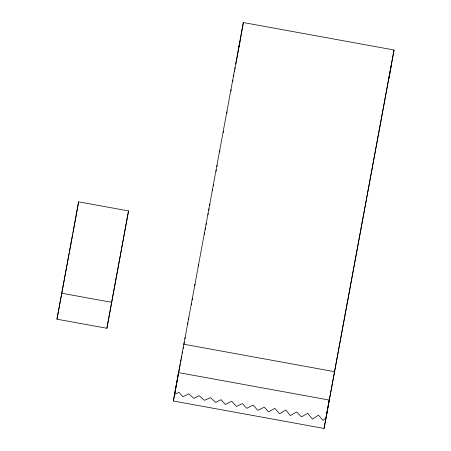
<?xml version="1.0" encoding="UTF-8"?>
<svg xmlns="http://www.w3.org/2000/svg" width="451" height="451" viewBox="0 0 451 451"><rect width="100%" height="100%" fill="white"/><g stroke="black" fill="none" stroke-linecap="round" stroke-linejoin="round"><path stroke-width="0.68" d="M56.956 319.184L78.609 201.834L128.541 210.927L106.887 328.277L56.956 319.184L69.178 253.411M78.609 201.834L73.039 232.643M106.887 328.277L128.541 210.927M173.359 401.007L243.354 22.55L394.044 49.993L324.049 428.45L173.359 401.007L180.169 364.346M233.629 76.597L233.877 75.216M234.497 71.748L234.751 70.362M234.999 68.975L235.247 67.594M235.873 64.127L236.493 60.659M236.747 59.278L243.354 22.55M324.049 428.45L394.044 49.993M69.437 252.03L72.78 234.03M180.428 362.959L181.071 359.503M181.325 358.122L181.584 356.735M182.227 353.28L182.48 351.893M183.123 348.437L183.382 347.056M184.025 343.594L184.284 342.213M184.927 338.752L185.181 337.371M187.622 324.23L187.881 322.843M188.524 319.387L188.783 318M191.224 304.859L191.483 303.478M192.126 300.016L192.38 298.635M194.821 285.494L195.08 284.107M198.423 266.124L198.677 264.743M204.337 234.306L204.591 232.925M205.233 229.469L205.493 228.082M206.135 224.626L206.395 223.239M207.934 214.941L208.193 213.56M208.836 210.098L209.089 208.717M209.732 205.256L209.991 203.875M212.432 190.734L212.692 189.347M213.334 185.891L213.588 184.51M216.035 171.363L216.288 169.982M216.931 166.52L217.19 165.139M219.631 151.998L219.891 150.617M223.228 132.628L223.487 131.247M226.83 113.263L227.09 111.882M230.946 91.13L231.2 89.743M232.744 81.445L232.998 80.064M238.241 50.963L238.748 48.24M239.007 46.876L240.022 41.43M388.931 78.406L391.626 64.036M61.629 293.218L111.555 302.311M183.58 344.186L334.27 371.63M329.162 400.037L325.983 418.331L323.001 420.371L318.468 415.112L312.498 419.109L307.779 413.358L301.443 416.837L296.685 411.988L290.23 415.529L285.849 409.92L279.558 413.804L274.839 408.341L268.599 411.91L264.269 407.157L257.865 410.365L253.084 405.122L246.68 408.33L242.334 403.56L236.51 406.475L231.729 401.232L225.325 404.44L220.979 399.671L215.561 402.388L210.623 397.635L204.461 400.313L199.111 395.662L193.879 398.385L188.738 393.762L183.027 396.745L178.861 392.331L174.61 394.557L178.466 372.594L329.162 400.037"/></g></svg>
